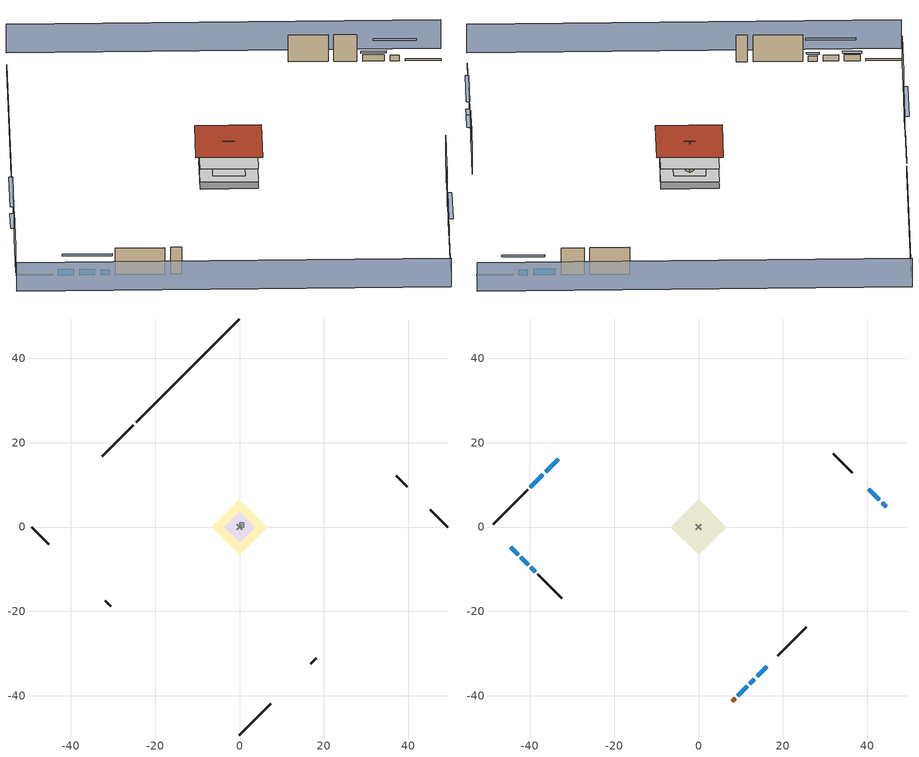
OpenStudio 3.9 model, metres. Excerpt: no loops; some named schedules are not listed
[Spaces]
garage 1
 floor foundation (Slab1 construction): -3.66,0 0,3.66 3.66,0 0,-3.66 z0
 wall outside (Wall1 construction): 39.72,9.57 37.14,12.16 z0.3:5.18
 wall outside (Wall2 construction): 16.89,-32.41 18.18,-31.11 z0.3:5.18
 wall outside (Wall9 construction): -31.78,-17.52 -30.49,-18.81 z0.3:5.18
 wall to conditioned space 1 (Wall5 construction Reversed): 0.65,0.65 -0.65,-0.65 z0.3:5.18
 wall to conditioned space 1 (Wall6 construction Reversed): -0.65,0.65 0.65,-0.65 z0.3:5.18
crawlspace - vented 1
 floor foundation (Slab2 construction): -6.63,0 0,6.63 6.63,0 0,-6.63 z-0.91
 wall outside (RimJoist1 construction): -25.18,24.11 -32.53,16.76 z0.3:0.61
 wall outside (RimJoist2 construction): 49.3,0 45.2,4.09 z0.3:0.61
 wall outside (RimJoist3 construction): 0,-49.3 7.35,-41.95 z0.3:0.61
 wall outside (RimJoist4 construction): -49.3,0 -45.2,-4.09 z0.3:0.61
 wall foundation (FoundationWall1 construction): 0,49.3 -24.53,24.77 z-0.91:0.3
furnace airloop ret air space
 floor adiabatic (AdiabaticConst): 0,0 0,1 1,1 1,0 z0
 wall adiabatic (AdiabaticConst): 0,1 0,0 1,0 1,1 0,1 z0:1
 ceiling adiabatic (AdiabaticConst): 1,0 1,1 0,1 0,0 z1
conditioned space 1
 floor to crawlspace - vented 1 (Floor1 construction): -6.63,0 0,6.63 6.63,0 0,-6.63 z0.3
 floor to garage 1 (Floor2 construction): -3.66,0 0,3.66 3.66,0 0,-3.66 z0.3
 floor adiabatic (AdiabaticFloorConstruction): -6.63,0 0,6.63 6.63,0 0,-6.63 z2.74
 wall outside (Wall3 construction): -40.53,8.77 -48.64,0.66 z0.3:5.18
 wall outside (Wall4 construction): 36.48,12.82 31.97,17.32 z0.3:5.18
 wall outside (Wall7 construction): 18.84,-30.46 25.58,-23.71 z0.3:5.18
 wall outside (Wall8 construction): -38.04,-11.26 -32.44,-16.86 z0.3:5.18
 wall outside (AdiabaticWallConstruction): -33.19,16.11 -36.2,13.1 / -36.86,12.44 -39.87,9.43 / 42.87,6.43 40.38,8.92 z0.3:1.46; 44.55,4.75 43.53,5.77 / 12.19,-37.1 13.21,-36.08 z0.3:1.28; 9.31,-39.99 11.54,-37.76 z0.3:1.37; 13.87,-35.43 16.23,-33.06 z0.3:1.43; -42.12,-7.17 -40.36,-8.94 / -44.55,-4.75 -42.78,-6.52 z0.3:1.4; -39.7,-9.6 -38.7,-10.6 z0.3:1.25
 wall outside (AdiabaticWallConstruction 1): 8.01,-41.29 8.65,-40.64 z0.3:2.34
 window (WindowConstruction): -33.19,16.11 -36.2,13.1 z0.3:1.46
 window (WindowConstruction 1): -36.86,12.44 -39.87,9.43 z0.3:1.46
 window (WindowConstruction 2): 44.55,4.75 43.53,5.77 z0.3:1.28
 window (WindowConstruction 3): 42.87,6.43 40.38,8.92 z0.3:1.46
 window (WindowConstruction 4): 9.31,-39.99 11.54,-37.76 z0.3:1.37
 window (WindowConstruction 5): 12.2,-37.1 13.21,-36.08 z0.3:1.28
 window (WindowConstruction 6): 13.87,-35.43 16.23,-33.06 z0.3:1.43
 window (WindowConstruction 7): -42.12,-7.17 -40.36,-8.94 z0.3:1.4
 window (WindowConstruction 8): -39.7,-9.6 -38.7,-10.6 z0.3:1.25
 window (WindowConstruction 9): -44.55,-4.75 -42.78,-6.52 z0.3:1.4
 door (Door): 8.01,-41.29 8.65,-40.64 z0.3:2.34
 ceiling adiabatic (AdiabaticFloorConstruction): 0,-6.63 6.63,0 0,6.63 -6.63,0 z2.74
 roof outside (Roof1 construction): 0,7.57 -7.57,0 0,-7.57 7.57,0 z5.18
shading: -52.53,-3.23 -3.23,-52.53 / 52.53,3.23 3.23,52.53 z0:5.18; -38.14,11.16 -31.25,18.05 -31.68,18.48 -38.57,11.59 z4.21; -40.09,9.21 -36.64,12.65 -37.07,13.09 -40.52,9.64 z1.77; 41.59,7.71 46.49,2.81 46.92,3.24 42.02,8.14 z4.02; 40.17,9.13 43.09,6.21 43.52,6.64 40.6,9.56 z1.77; 13.48,-35.82 7.37,-41.93 7.8,-42.36 13.91,-36.25 z4.11; 13.43,-35.87 11.98,-37.32 12.41,-37.75 13.86,-36.3 z1.58; 16.45,-32.85 13.65,-35.64 14.09,-36.07 16.88,-33.28 z1.74; -38.42,-10.88 -44.06,-5.24 -44.49,-5.67 -38.85,-11.31 z4.15; -38.48,-10.81 -39.92,-9.38 -40.35,-9.81 -38.91,-11.25 z1.55; -42.56,-6.73 -44.76,-4.54 -45.19,-4.97 -43,-7.16 z1.71
[Site]
Portland Intl Arpt_OR: Latitude {deg}=45.59; Longitude {deg}=-122.6; Time Zone {hr}=-8; Elevation {m}=33; Terrain=Suburbs; Keep Site Location Information=Yes
[Site:GroundTemperature:Shallow]
10.2558, 8.96328, 8.85977, 9.47314, 11.9355, 14.3863, 16.5111, 17.8571, 17.9714, 16.8767, 14.8061, 12.4304
[Site:WaterMainsTemperature]
Calculation Method=Schedule; Temperature Schedule=mains temperature schedule
[Building]
Building 1
[Material] Roughness=Rough
Name | Thickness {m} | Conductivity {W/m-K} | Density {kg/m3} | Specific Heat {J/kg-K} | Thermal Absorptance | Solar Absorptance | Visible Absorptance
asphalt or fiberglass shingles | 0.00635 | 0.162714 | 1121.4 | 1465.45 | 0.9 | 0.85 | 0.85
osb sheathing 0.75 in. | 0.01905 | 0.115458 | 512.64 | 1214.23 | 0.9 | 0.7 | 0.7
roof stud and cavity | 0.2032 | 0.151258 | 78.34581 | 1123.46 | 0.9 | 0.7 | 0.7
gypsum board | 0.0127 | 0.160291 | 801 | 837.4 | 0.9 | 0.6 | 0.6
wood siding | 0.0254 | 0.102417 | 544.68 | 1172.36 | 0.9 | 0.85 | 0.85
osb sheathing 0.5 in. | 0.0127 | 0.115458 | 512.64 | 1214.23 | 0.9 | 0.7 | 0.7
wall stud and cavity | 0.1397 | 0.727959 | 139.0536 | 1170.24 | 0.9 | 0.6 | 0.6
wall stud and cavity 1 | 0.1397 | 0.550994 | 139.0536 | 1170.24 | 0.9 | 0.7 | 0.7
osb sheathing 0.5 in. 1; osb sheathing 0.5 in. 2 | 0.0127 | 0.115458 | 512.64 | 1214.23
wall stud and cavity 2 | 0.1397 | 0.335416 | 139.0536 | 1170.24 | 0.9 | 0.7 | 0.7
rim joist stud and cavity | 0.0508 | 0.178688 | 50.32683 | 1063.81 | 0.9 | 0.6 | 0.6
floor stud and cavity | 0.1397 | 0.923637 | 92.3553 | 1139.71 | 0.9 | 0.7 | 0.7
floor covering | 0.0127 | 0.0433444 | 54.468 | 1339.84 | 0.9 | 0.6 | 0.6
concrete 4.0 in. | 0.1016 | 1.803125 | 2242.8 | 837.4 | 0.9 | 0.7 | 0.7
concrete 8.0 in. | 0.2032 | 1.803125 | 2242.8 | 837.4 | 0.9 | 0.7 | 0.7
soil 0.5 in. | 0.0127 | 1.3848 | 1842.3 | 418.7 | 0.9 | 0.7 | 0.7
wood siding 1; wood siding 2 | 0.0254 | 0.102417 | 544.68 | 1172.36
wall rigid ins; floor rigid ins | 0.512978 | 0.029427 | 32.04 | 1214.23 | 0.9 | 0.7 | 0.7
wall stud and cavity 3 | 0.0889 | 0.380278 | 52.3479 | 1209.89 | 0.9 | 0.7 | 0.7
door material | 0.04445 | 0.0612267 | 512.64 | 1214.23 | 0.9 | 0.7 | 0.7
floor stud and cavity 1 | 0.1397 | 1.75129 | 37.0049 | 1207.88 | 0.9 | 0.7 | 0.7
wall stud and cavity 4 | 0.0889 | 0.391764 | 83.0341 | 1211.67 | 0.9 | 0.7 | 0.7
furniture material conditioned space 1; furniture material garage 1 | 0.1524 | 0.115458 | 640.8 | 1214.23 | 0.9 | 0.6 | 0.6
[Construction]
Roof1 construction: asphalt or fiberglass shingles, osb sheathing 0.75 in., roof stud and cavity, gypsum board
Wall1 construction; Wall2 construction: wood siding, osb sheathing 0.5 in., wall stud and cavity
Wall3 construction; Wall4 construction: wood siding, osb sheathing 0.5 in., wall stud and cavity 1, gypsum board
Wall5 construction Reversed: gypsum board, wall stud and cavity 2, osb sheathing 0.5 in. 1
Wall6 construction Reversed: gypsum board, wall stud and cavity 2, osb sheathing 0.5 in. 2
Wall7 construction; Wall8 construction: wood siding, osb sheathing 0.5 in. 2, wall stud and cavity 1, gypsum board
Wall9 construction: wood siding, osb sheathing 0.5 in. 2, wall stud and cavity
RimJoist1 construction; RimJoist2 construction; RimJoist3 construction; RimJoist4 construction: wood siding, rim joist stud and cavity
Floor1 construction; Floor2 construction: floor stud and cavity, osb sheathing 0.75 in., floor covering
Slab1 construction: concrete 4.0 in.
FoundationWall1 construction: concrete 8.0 in.
Slab2 construction: soil 0.5 in.
WindowConstruction; WindowConstruction 1; WindowConstruction 2; WindowConstruction 3; WindowConstruction 4; WindowConstruction 5; WindowConstruction 6; WindowConstruction 7; WindowConstruction 8; WindowConstruction 9: WindowMaterial
AdiabaticWallConstruction: wood siding 1, wall rigid ins, wall stud and cavity 3, gypsum board
Door: door material
AdiabaticWallConstruction 1: wood siding 2, wall rigid ins, wall stud and cavity 3, gypsum board
AdiabaticFloorConstruction: floor stud and cavity 1, floor rigid ins, osb sheathing 0.75 in., floor covering
PartitionWallConstruction: gypsum board, wall stud and cavity 4, gypsum board
furniture construction conditioned space 1: furniture material conditioned space 1
furniture construction garage 1: furniture material garage 1
AdiabaticConst: Adiabatic
[WindowMaterial:SimpleGlazingSystem]
WindowMaterial: U-Factor {W/m2-K}=6.58648; Solar Heat Gain Coefficient=0.76
[Material:NoMass]
Adiabatic: Roughness=Rough; Thermal Resistance {m2-K/W}=176.1
[ThermalZone] Multiplier=1; Use Ideal Air Loads=No
Name | Volume {m3} | Thermostat
conditioned space | 493.619 | conditioned space temperature setpoint
garage | 65.242
crawlspace - vented | 107.094
furnace airloop ret air zone | 1
[Sizing:Zone] Zone Cooling Design Supply Air Temperature Input Method=SupplyAirTemperature; Zone Cooling Design Supply Air Temperature {C}=14; Zone Cooling Design Supply Air Temperature Difference {deltaC}=11.11; Zone Heating Design Supply Air Temperature Input Method=SupplyAirTemperature; Zone Heating Design Supply Air Temperature {C}=40; Zone Heating Design Supply Air Temperature Difference {deltaC}=11.11; Zone Cooling Design Supply Air Humidity Ratio {kg-H2O/kg-air}=0.0085; Zone Heating Design Supply Air Humidity Ratio {kg-H2O/kg-air}=0.008; Cooling Design Air Flow Method=DesignDay; Heating Design Air Flow Method=DesignDay; Account for Dedicated Outdoor Air System=No; Dedicated Outdoor Air System Control Strategy=NeutralSupplyAir; Dedicated Outdoor Air Low Setpoint Temperature for Design {C}=autosize; Dedicated Outdoor Air High Setpoint Temperature for Design {C}=autosize; Zone Load Sizing Method=Sensible Load Only No Latent Load; Zone Latent Cooling Design Supply Air Humidity Ratio Input Method=HumidityRatioDifference; Zone Cooling Design Supply Air Humidity Ratio Difference {kgWater/kgDryAir}=0.005; Zone Latent Heating Design Supply Air Humidity Ratio Input Method=HumidityRatioDifference; Zone Humidification Design Supply Air Humidity Ratio Difference {kgWater/kgDryAir}=0.005; Sizing Option=Coincident
garage; crawlspace - vented; furnace airloop ret air zone
[Space]
Name | Thermal Zone | Volume {m3}
conditioned space 1 | conditioned space | 493.619
garage 1 | garage | 65.242
crawlspace - vented 1 | crawlspace - vented | 107.094
furnace airloop ret air space | furnace airloop ret air zone
[ThermostatSetpoint:DualSetpoint]
conditioned space temperature setpoint: Heating Setpoint Temperature Schedule=heating setpoint; Cooling Setpoint Temperature Schedule=cooling setpoint; Temperature Difference Between Cutout And Setpoint {deltaC}=0
[Foundation:Kiva] Wall Depth Below Slab {m}=0.2032
Name | Initial Indoor Air Temperature {C} | Wall Height Above Grade {m}
Foundation Kiva 1 | 13.4258 | 0.1016
Foundation Kiva 2 | 8.52769 | 0.3048
[Foundation:Kiva:Settings]
Soil Conductivity {W/m-K}=1.3848; Soil Density {kg/m3}=1842.3; Soil Specific Heat {J/kg-K}=418.7; Ground Solar Absorptivity=0.9; Ground Thermal Absorptivity=0.9; Ground Surface Roughness {m}=0.03; Far-Field Width {m}=40; Deep-Ground Boundary Condition=ZeroFlux; Deep-Ground Depth {m}=40; Minimum Cell Dimension {m}=0.2; Maximum Cell Growth Coefficient=3; Simulation Timestep=Timestep
[SurfaceProperty:ExposedFoundationPerimeter] Exposed Perimeter Calculation Method=TotalExposedPerimeter
Name | Total Exposed Perimeter {m}
Slab1 | 14.6304
Slab2 | 34.68624
[SurfaceProperty:IncidentSolarMultiplier] Incident Solar Multiplier=1; Incident Solar Multiplier Schedule=trans schedule winter=0.85 summer=0.7
Window1; Window2; Window3; Window4; Window5; Window6; Window7; Window8; Window9; Window10
[InternalMass:Definition] Design Level Calculation Method=SurfaceArea
Name | Construction | Surface Area {m2}
partition wall mass | PartitionWallConstruction | 202.436
furniture mass conditioned space 1 | furniture construction conditioned space 1 | 80.97429
furniture mass garage 1 | furniture construction garage 1 | 2.67561
[InternalMass] Multiplier=1
Name | Internal Mass Definition | Space or SpaceType
partition wall mass | partition wall mass | conditioned space 1
furniture mass conditioned space 1 | furniture mass conditioned space 1 | conditioned space 1
furniture mass garage 1 | furniture mass garage 1 | garage 1
[EnergyManagementSystem:Sensor]
Name | Output Variable or Output Meter Index Key | Output Variable or Output Meter
water_heater_T_set | water heater setpoint | Schedule Value
fridge_tin_s_1 | garage | Zone Mean Air Temperature
out_pb_s |  | Site Outdoor Air Barometric Pressure
out_wt_s |  | Site Outdoor Air Humidity Ratio
site_vw_s |  | Site Wind Speed
cool_season | cooling season schedule | Schedule Value
furnace_airloop_AH_MFR_s | Node 6 | System Node Mass Flow Rate
furnace_airloop_AH_VFR_s | Node 6 | System Node Current Density Volume Flow Rate
furnace_airloop_AH_Tout_s | Node 6 | System Node Temperature
furnace_airloop_AH_Wout_s | Node 6 | System Node Humidity Ratio
furnace_airloop_RA_T_s | Node 9 | System Node Temperature
furnace_airloop_Ra_W_s | Node 9 | System Node Humidity Ratio
furnace_airloop_0_DZ_T_s | crawlspace - vented | Zone Air Temperature
furnace_airloop_0_DZ_W_s | crawlspace - vented | Zone Mean Air Humidity Ratio
natural_vent_s | natural vent schedule | Schedule Value
htg_sp_s | heating setpoint | Schedule Value
clg_sp_s | cooling setpoint | Schedule Value
mech_vent_range_fan_0_sch_s | mech vent range fan 0 schedule | Schedule Value
mech_vent_bath_fan_0_sch_s | mech vent bath fan 0 schedule | Schedule Value
clothes_dryer_exhaust_0_sch_s | clothes_dryer | Schedule Value
htg_load_cond |  | Heating:EnergyTransfer:Zone:CONDITIONED SPACE
clg_load_cond |  | Cooling:EnergyTransfer:Zone:CONDITIONED SPACE
htg_load_duct |  | Heating:EnergyTransfer:Zone:FURNACE AIRLOOP RET AIR ZONE
clg_load_duct |  | Cooling:EnergyTransfer:Zone:FURNACE AIRLOOP RET AIR ZONE
s_conv | Floor1 | Surface Inside Face Convection Heat Gain Energy
s_ig | Floor1 | Surface Inside Face Internal Gains Radiation Heat Gain Energy
s_sol | Floor1 | Surface Inside Face Solar Radiation Heat Gain Energy
s_lgt | Floor1 | Surface Inside Face Lights Radiation Heat Gain Energy
s_surf | Floor1 | Surface Inside Face Net Surface Thermal Radiation Heat Gain Energy
s_conv_1 | Floor2 | Surface Inside Face Convection Heat Gain Energy
s_ig_1 | Floor2 | Surface Inside Face Internal Gains Radiation Heat Gain Energy
s_sol_1 | Floor2 | Surface Inside Face Solar Radiation Heat Gain Energy
s_lgt_1 | Floor2 | Surface Inside Face Lights Radiation Heat Gain Energy
s_surf_1 | Floor2 | Surface Inside Face Net Surface Thermal Radiation Heat Gain Energy
s_conv_2 | inferred conditioned ceiling | Surface Inside Face Convection Heat Gain Energy
s_ig_2 | inferred conditioned ceiling | Surface Inside Face Internal Gains Radiation Heat Gain Energy
s_sol_2 | inferred conditioned ceiling | Surface Inside Face Solar Radiation Heat Gain Energy
s_lgt_2 | inferred conditioned ceiling | Surface Inside Face Lights Radiation Heat Gain Energy
s_surf_2 | inferred conditioned ceiling | Surface Inside Face Net Surface Thermal Radiation Heat Gain Energy
s_conv_3 | inferred conditioned floor | Surface Inside Face Convection Heat Gain Energy
s_ig_3 | inferred conditioned floor | Surface Inside Face Internal Gains Radiation Heat Gain Energy
s_sol_3 | inferred conditioned floor | Surface Inside Face Solar Radiation Heat Gain Energy
s_lgt_3 | inferred conditioned floor | Surface Inside Face Lights Radiation Heat Gain Energy
s_surf_3 | inferred conditioned floor | Surface Inside Face Net Surface Thermal Radiation Heat Gain Energy
s_conv_4 | Roof1 | Surface Inside Face Convection Heat Gain Energy
s_ig_4 | Roof1 | Surface Inside Face Internal Gains Radiation Heat Gain Energy
s_sol_4 | Roof1 | Surface Inside Face Solar Radiation Heat Gain Energy
s_lgt_4 | Roof1 | Surface Inside Face Lights Radiation Heat Gain Energy
s_surf_4 | Roof1 | Surface Inside Face Net Surface Thermal Radiation Heat Gain Energy
ss_sol | Door1 | Surface Inside Face Solar Radiation Heat Gain Energy
ss_lgt | Door1 | Surface Inside Face Lights Radiation Heat Gain Energy
ss_conv | Door1 | Surface Inside Face Convection Heat Gain Energy
ss_ig | Door1 | Surface Inside Face Internal Gains Radiation Heat Gain Energy
ss_surf | Door1 | Surface Inside Face Net Surface Thermal Radiation Heat Gain Energy
ss_conv_1 | Window1 | Surface Inside Face Convection Heat Gain Energy
ss_ig_1 | Window1 | Surface Inside Face Internal Gains Radiation Heat Gain Energy
ss_surf_1 | Window1 | Surface Inside Face Net Surface Thermal Radiation Heat Gain Energy
ss_trans_in | Window1 | Surface Window Transmitted Solar Radiation Rate
ss_back_out | Window1 | Surface Window Shortwave from Zone Back Out Window Heat Transfer Rate
ss_trans_out | Window1 | Surface Inside Face Initial Transmitted Diffuse Transmitted Out Window Solar Radiation Rate
ss_conv_2 | Window10 | Surface Inside Face Convection Heat Gain Energy
ss_ig_2 | Window10 | Surface Inside Face Internal Gains Radiation Heat Gain Energy
ss_surf_2 | Window10 | Surface Inside Face Net Surface Thermal Radiation Heat Gain Energy
ss_trans_in_1 | Window10 | Surface Window Transmitted Solar Radiation Rate
ss_back_out_1 | Window10 | Surface Window Shortwave from Zone Back Out Window Heat Transfer Rate
ss_trans_out_1 | Window10 | Surface Inside Face Initial Transmitted Diffuse Transmitted Out Window Solar Radiation Rate
ss_conv_3 | Window2 | Surface Inside Face Convection Heat Gain Energy
ss_ig_3 | Window2 | Surface Inside Face Internal Gains Radiation Heat Gain Energy
ss_surf_3 | Window2 | Surface Inside Face Net Surface Thermal Radiation Heat Gain Energy
ss_trans_in_2 | Window2 | Surface Window Transmitted Solar Radiation Rate
ss_back_out_2 | Window2 | Surface Window Shortwave from Zone Back Out Window Heat Transfer Rate
ss_trans_out_2 | Window2 | Surface Inside Face Initial Transmitted Diffuse Transmitted Out Window Solar Radiation Rate
ss_conv_4 | Window3 | Surface Inside Face Convection Heat Gain Energy
[ElectricEquipment:Definition] Design Level Calculation Method=EquipmentLevel
Name | Design Level {W} | Fraction Latent | Fraction Radiant | Fraction Lost
ceiling fan | 17.5959 | 0 | 0.558 | 0
clothes washer | 311.601 | 0.03 | 0.162 | 0.7
clothes dryer | 573.634 | 0.015 | 0.081 | 0.85
fridge | 130.023 | 0 | 0.6 | 0
fridge 2 | 80.4475 | 0 | 0.6 | 0
freezer | 194.914 | 0 | 0.6 | 0
cooking range | 96.1924 | 0.16 | 0.384 | 0.2
misc tv | 570.494 | 0 | 0.6 | 0
misc plug loads | 355.037 | 0.021 | 0.558 | 0.049
whole house fan; mech vent house fan | 0 | 0 | 0 | 1
mech vent house fan cfis | 0 | 0 | 0 | 0
mech vent range fan 0; mech vent bath fan 0 | 30 | 0 | 0 | 1
[ElectricEquipment]
Name | Electric Equipment Definition | Space or SpaceType | Schedule
ceiling fan | ceiling fan | conditioned space 1 | ceiling_fan
clothes washer | clothes washer | conditioned space 1 | clothes_washer
clothes dryer | clothes dryer | conditioned space 1 | clothes_dryer
fridge | fridge | conditioned space 1 | fridge schedule
fridge 1 | fridge 2 | garage 1 | fridge schedule 1
freezer | freezer | garage 1 | freezer schedule
cooking range | cooking range | conditioned space 1 | cooking_range
misc tv | misc tv | conditioned space 1 | plug_loads_tv
misc plug loads | misc plug loads | conditioned space 1 | plug_loads_other
whole house fan | whole house fan | conditioned space 1 | Always On Discrete
mech vent house fan | mech vent house fan | conditioned space 1 | mech vent house fan schedule
mech vent house fan cfis | mech vent house fan cfis | conditioned space 1 | mech vent house fan cfis schedule
mech vent range fan 0 | mech vent range fan 0 | conditioned space 1 | mech vent range fan 0 schedule
mech vent bath fan 0 | mech vent bath fan 0 | conditioned space 1 | mech vent bath fan 0 schedule
[OtherEquipment:Definition] Design Level Calculation Method=EquipmentLevel
Name | Design Level {W} | Fraction Latent | Fraction Radiant | Fraction Lost
water heater sens; furnace airloop_0 SupSensLkToCond; furnace airloop_0 SupCondToLv; furnace airloop_0 RetCondToRP; furnace airloop_0 RetSensLkToRP; furnace airloop_0 SupCondToDZ; furnace airloop_0 RetCondToDZ; furnace airloop_0 SupSensLkToDZ; mech vent house fan sensible load | 0 | 0 | 0 | 0
water heater lat; furnace airloop_0 SupLatLkToCond; furnace airloop_0 RetLatLkToRP; furnace airloop_0 SupLatLkToDZ; mech vent house fan latent load | 0 | 1 | 0 | 0
water heater energy adjustment1 | 0.01 | 0 | 0 | 1
clothes dryer 2 | 7620.81 | 0.015 | 0.081 | 0.85
cooking range 2 | 2819.12 | 0.16 | 0.384 | 0.2
general water use sensible | -43.4886 | 0 | 0.6 | 0
general water use latent | 44.1266 | 1 | 0 | 0
[OtherEquipment]
Name | Other Equipment Definition | Space or SpaceType | Schedule | Fuel Type
water heater sens | water heater sens | conditioned space 1 | Always On Discrete
water heater lat | water heater lat | conditioned space 1 | Always On Discrete
water heater energy adjustment1 | water heater energy adjustment1 | conditioned space 1 | Always On Discrete | Electricity
clothes dryer 1 | clothes dryer 2 | conditioned space 1 | clothes_dryer | NaturalGas
cooking range 1 | cooking range 2 | conditioned space 1 | cooking_range | NaturalGas
general water use sensible | general water use sensible | conditioned space 1 | general water use schedule
general water use latent | general water use latent | conditioned space 1 | general water use schedule
furnace airloop_0 SupSensLkToCond | furnace airloop_0 SupSensLkToCond | conditioned space 1 | Always On Discrete
furnace airloop_0 SupLatLkToCond | furnace airloop_0 SupLatLkToCond | conditioned space 1 | Always On Discrete
furnace airloop_0 SupCondToLv | furnace airloop_0 SupCondToLv | conditioned space 1 | Always On Discrete
furnace airloop_0 RetCondToRP | furnace airloop_0 RetCondToRP | furnace airloop ret air space | Always On Discrete
furnace airloop_0 RetSensLkToRP | furnace airloop_0 RetSensLkToRP | furnace airloop ret air space | Always On Discrete
furnace airloop_0 RetLatLkToRP | furnace airloop_0 RetLatLkToRP | furnace airloop ret air space | Always On Discrete
furnace airloop_0 SupCondToDZ | furnace airloop_0 SupCondToDZ | crawlspace - vented 1 | Always On Discrete
furnace airloop_0 RetCondToDZ | furnace airloop_0 RetCondToDZ | crawlspace - vented 1 | Always On Discrete
furnace airloop_0 SupSensLkToDZ | furnace airloop_0 SupSensLkToDZ | crawlspace - vented 1 | Always On Discrete
furnace airloop_0 SupLatLkToDZ | furnace airloop_0 SupLatLkToDZ | crawlspace - vented 1 | Always On Discrete
mech vent house fan sensible load | mech vent house fan sensible load | conditioned space 1 | Always On Discrete
mech vent house fan latent load | mech vent house fan latent load | conditioned space 1 | Always On Discrete
[WaterUse:Equipment:Definition]
clothes washer: Peak Flow Rate {m3/s}=1.30258e-05
[Lights:Definition] Design Level Calculation Method=LightingLevel; Fraction Radiant=0.6; Fraction Visible=0.2; Return Air Fraction=0
Name | Lighting Level {W}
interior lighting | 348.441
garage lighting | 10.0772
[Lights] Fraction Replaceable=1
Name | Lights Definition | Space or SpaceType | Schedule
interior lighting | interior lighting | conditioned space 1 | lighting_interior
garage lighting | garage lighting | garage 1 | lighting_garage
[Exterior:Lights:Definition]
exterior lighting: Design Level {W}=8.01452
[Exterior:Lights]
exterior lighting: Exterior Lights Definition=exterior lighting; Schedule=exterior lighting schedule
[People:Definition]
occupants: Number of People Calculation Method=People; Number of People {people}=2; Fraction Radiant=0.314171; Sensible Heat Fraction=0.56303; Carbon Dioxide Generation Rate {m3/s-W}=0; Enable ASHRAE 55 Comfort Warnings=No; Mean Radiant Temperature Calculation Type=EnclosureAveraged
[People]
occupants: People Definition=occupants; Space or SpaceType=conditioned space 1; Number of People Schedule=occupants; Activity Level Schedule=occupants activity schedule; Multiplier=1
[ZoneMixing] Schedule=Always On Continuous; Design Flow Rate Calculation Method=Flow/Zone; Design Flow Rate {m3/s}=0
Name | Zone or Space | Source Zone or Space
furnace airloop_0 ZoneMixDZToCond mix | conditioned space | crawlspace - vented
furnace airloop_0 ZoneMixCondToDZ mix | crawlspace - vented | conditioned space
[SpaceInfiltration:DesignFlowRate] Schedule=Always On Discrete
Name | Space or SpaceType | Design Flow Rate Calculation Method | Design Flow Rate {m3/s} | Air Changes per Hour {1/hr} | Constant Term Coefficient | Temperature Term Coefficient | Velocity Term Coefficient | Velocity Squared Term Coefficient
natural vent flow; whole house fan flow; infil flow | conditioned space 1 | Flow/Space | 0
infil crawlspace - vented 1 | crawlspace - vented 1 | AirChanges/Hour |  | 2.6013 | 1 | 0 | 0 | 0
crawlspace_vented 1 duct leakage imbalance infil flow | crawlspace - vented 1 | Flow/Space | 0
[SpaceInfiltration:EffectiveLeakageArea]
infil garage 1: Space or SpaceType=garage 1; Schedule=Always On Discrete; Effective Air Leakage Area {cm2}=135.918; Stack Coefficient=0.000129147; Wind Coefficient=4.64657e-05
